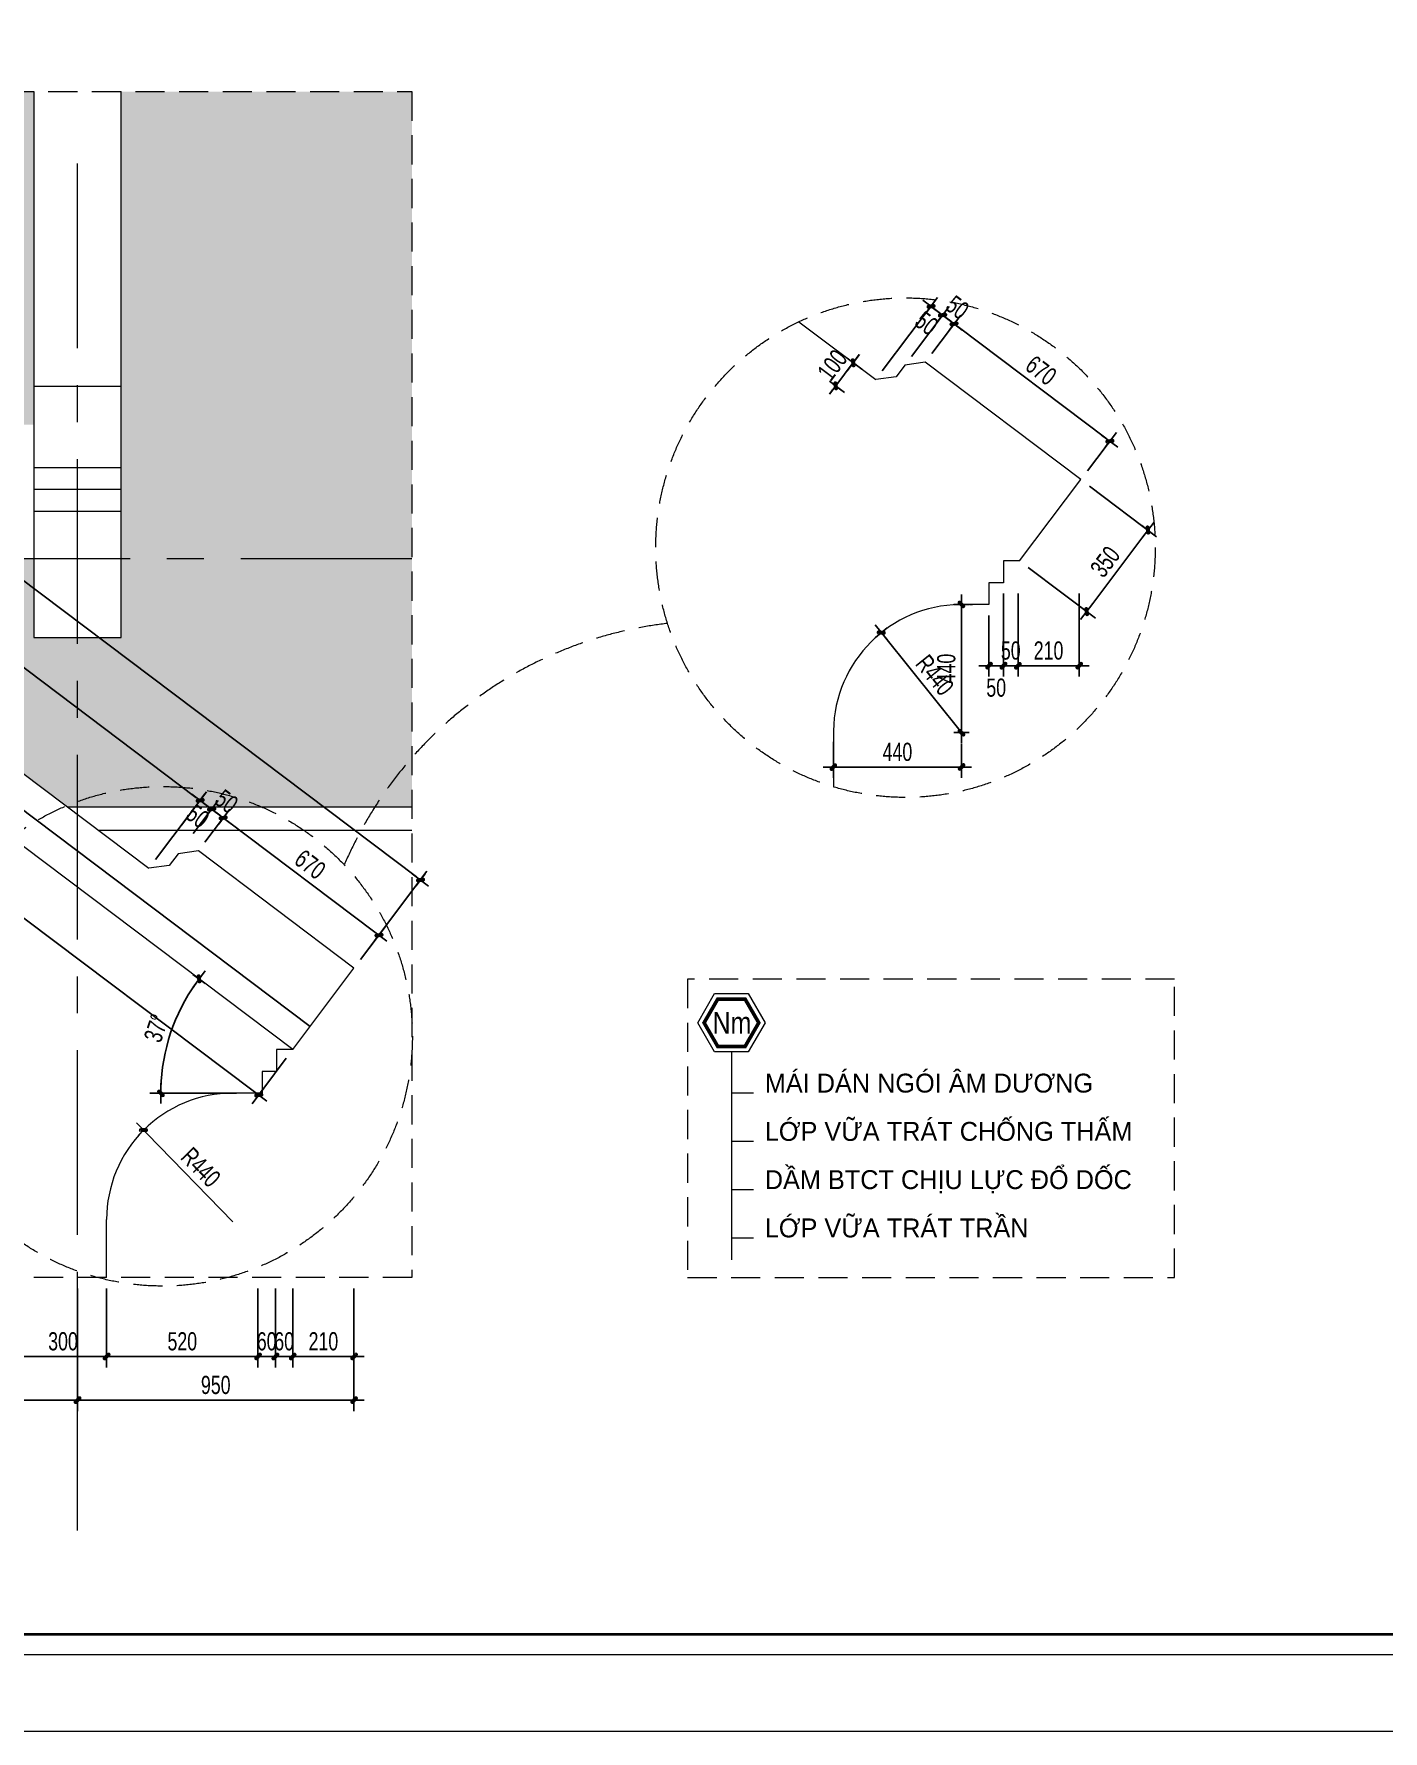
# Model space of a CAD drawing. Header units: inches. Extents: x 88947 to 296847, y 35049 to 161062.
# Drawn here: x 245313 to 249952, y 129559 to 135393 of the extents above; entities that cross this region are included whole.
import ezdxf

# ---------------------------------------------------------------- set-up
doc = ezdxf.new("R2010")
doc.units = ezdxf.units.IN
doc.header["$MEASUREMENT"] = 0
doc.header["$PDMODE"] = 1
for name, pattern in [('ACAD_ISO03W100', [30, 12, -18]), ('CENTER', [50.8, 31.75, -6.35, 6.35, -6.35]), ('DASHED', [0.75, 0.5, -0.25])]:
    doc.linetypes.add(name, pattern=pattern)
for name, color, linetype, lineweight in [('A-Dims', 145, 'Continuous', 25), ('A-Text', 30, 'Continuous', 9), ('A-Wall', 2, 'Continuous', 35), ('DIM', 7, 'Continuous', 25), ('HACTH', 8, 'Continuous', 5), ('HATCH', 8, 'Continuous', 5), ('KHUNG 1', 6, 'Continuous', 70), ('KHUNG 2', 144, 'Continuous', 18), ('KY HIEU', 4, 'Continuous', 25), ('NETMANH', 192, 'Continuous', 18), ('THAY', 3, 'Continuous', 18), ('TRUC', 252, 'ACAD_ISO03W100', 13)]:
    doc.layers.add(name, color=color, linetype=linetype, lineweight=lineweight)
doc.layers.add('text', color=2, linetype='Continuous')
doc.styles.add('DDCo-B-Helve-condense', font='VHELVCB.TTF')
doc.styles.add('FRANKO', font='VFRANKO.TTF')
doc.styles.add('VNI-HELVE-CONDENSE', font='VNARIAL.TTF', dxfattribs={"width": 0.7})
doc.dimstyles.new('TAS-50', dxfattribs={"dimscale": 25, "dimtxt": 2.5, "dimasz": 0.7, "dimexe": 1.5, "dimexo": 1.5, "dimgap": 0.8, "dimtad": 1, "dimdec": 0, "dimzin": 3, "dimdsep": 46, "dimtxsty": 'VNI-HELVE-CONDENSE', "dimblk": 'TICK', "dimcen": 2.5, "dimclrt": 71, "dimazin": 2, "dimtfac": 0.75, "dimtdec": 0, "dimtix": 1, "dimtmove": 2, "dimatfit": 2, "dimldrblk": 'TICK123', "dimfxl": 1.5, "dimtolj": 1, "dimtzin": 0, "dimarcsym": 0})

# ---------------------------------------------------------------- blocks, each defined once
blk = doc.blocks.new('khung ten')
at = {"layer": 'A-Wall', "ltscale": 0.7}
blk.add_lwpolyline([(267204, -219099), (305804, -219099), (305804, -190799), (267204, -190799)], close=True, dxfattribs=at)
at = {"layer": 'KHUNG 2', "ltscale": 0.7}
blk.add_lwpolyline([(267004, -219299), (306004, -219299), (306004, -190599), (267004, -190599)], close=True, dxfattribs=at)
at = {"layer": 'NETMANH', "ltscale": 0.7}
blk.add_lwpolyline([(265004, -220042), (307004, -220042), (307004, -190342), (265004, -190342)], close=True, dxfattribs=at)
blk = doc.blocks.new('A$C15DE5CD6')
at = {"layer": 'THAY'}
for points in [[(300, 429.5), (0, 429.5)], [(300, 150), (0, 150)], [(300, 75), (0, 75)], [(300, 0), (0, 0)], [(300, -434), (0, -434)]]:
    blk.add_lwpolyline(points, dxfattribs=at)
blk = doc.blocks.new('TICK')
at = {"layer": 'A-Dims', "color": 1}
for p, q in [((-2, 0), (2, 0)), ((0, 1.5), (0, -1.5))]:
    blk.add_line(p, q, dxfattribs=at)
at = {"layer": 'A-Dims', "color": 1, "const_width": 0.788}
blk.add_lwpolyline([(-0.33, -0.35), (0.38, 0.38)], dxfattribs=at)
at = {"layer": 'A-Dims', "color": 1, "const_width": 0.394}
for points in [[(0.24, 0.52, -0.414214), (0.52, 0.52, -1)], [(0.52, 0.52, -0.414214), (0.52, 0.24, -1)], [(-0.47, -0.21, 0.414214), (-0.47, -0.49, 1)], [(-0.47, -0.49, 0.414214), (-0.19, -0.49, 1)]]:
    blk.add_lwpolyline(points, format="xyb", dxfattribs=at)
blk = doc.blocks.new('*D2708')
at = {"layer": 'Defpoints', "color": 0}
for p in [(244063.1, 131117.5), (245463.1, 131117.5), (244063.1, 130696.4)]:
    blk.add_point(p, dxfattribs=at)
at = {"layer": 'DIM', "color": 0, "lineweight": -2}
for p, q in [((244063.1, 131080), (244063.1, 130658.9)), ((245463.1, 131080), (245463.1, 130658.9)), ((245445.6, 130696.4), (244080.6, 130696.4))]:
    blk.add_line(p, q, dxfattribs=at)
at = {"layer": 'DIM', "color": 0, "lineweight": -2, "xscale": 17.5, "yscale": 17.5, "zscale": 17.5, "rotation": 180}
blk.add_blockref('TICK', (244063.1, 130696.4), dxfattribs=at)
at = {"layer": 'DIM', "color": 0, "lineweight": -2, "xscale": 17.5, "yscale": 17.5, "zscale": 17.5}
blk.add_blockref('TICK', (245463.1, 130696.4), dxfattribs=at)
at = {"layer": 'DIM', "color": 71, "insert": (244763.1, 130748.3), "char_height": 62.5, "attachment_point": 5, "style": 'VNI-HELVE-CONDENSE'}
blk.add_mtext('\\A1;1400', dxfattribs=at)
blk = doc.blocks.new('TICK123')
at = {"layer": 'A-Dims', "color": 1}
blk.add_lwpolyline([(0.05, 0, 0, 0.84, 0), (-2.11, 0, 8.4, 8.4, 0)], format="xyseb", dxfattribs=at)
blk = doc.blocks.new('*D2714')
at = {"layer": 'Defpoints', "color": 0}
for p in [(245463.1, 131117.5), (246413.6, 131117.5), (246413.6, 130696.4)]:
    blk.add_point(p, dxfattribs=at)
at = {"layer": 'DIM', "color": 0, "lineweight": -2}
for p, q in [((245463.1, 131080), (245463.1, 130658.9)), ((246413.6, 131080), (246413.6, 130658.9)), ((245480.6, 130696.4), (246396.1, 130696.4))]:
    blk.add_line(p, q, dxfattribs=at)
at = {"layer": 'DIM', "color": 0, "lineweight": -2, "xscale": 17.5, "yscale": 17.5, "zscale": 17.5, "rotation": 180}
blk.add_blockref('TICK', (245463.1, 130696.4), dxfattribs=at)
at = {"layer": 'DIM', "color": 0, "lineweight": -2, "xscale": 17.5, "yscale": 17.5, "zscale": 17.5}
blk.add_blockref('TICK', (246413.6, 130696.4), dxfattribs=at)
at = {"layer": 'DIM', "color": 71, "insert": (245938.3, 130748.3), "char_height": 62.5, "attachment_point": 5, "style": 'VNI-HELVE-CONDENSE'}
blk.add_mtext('\\A1;950', dxfattribs=at)
blk = doc.blocks.new('*D2715')
at = {"layer": 'Defpoints', "color": 0}
for p in [(246203.4, 131117.5), (246413.6, 131117.5), (246203.4, 130846.4)]:
    blk.add_point(p, dxfattribs=at)
at = {"layer": 'DIM', "color": 0, "lineweight": -2}
for p, q in [((246203.4, 131080), (246203.4, 130808.9)), ((246413.6, 131080), (246413.6, 130808.9)), ((246396.1, 130846.4), (246220.9, 130846.4))]:
    blk.add_line(p, q, dxfattribs=at)
at = {"layer": 'DIM', "color": 0, "lineweight": -2, "xscale": 17.5, "yscale": 17.5, "zscale": 17.5, "rotation": 180}
blk.add_blockref('TICK', (246203.4, 130846.4), dxfattribs=at)
at = {"layer": 'DIM', "color": 0, "lineweight": -2, "xscale": 17.5, "yscale": 17.5, "zscale": 17.5}
blk.add_blockref('TICK', (246413.6, 130846.4), dxfattribs=at)
at = {"layer": 'DIM', "color": 71, "insert": (246308.5, 130898.3), "char_height": 62.5, "attachment_point": 5, "style": 'VNI-HELVE-CONDENSE'}
blk.add_mtext('\\A1;210', dxfattribs=at)
blk = doc.blocks.new('*D2716')
at = {"layer": 'Defpoints', "color": 0}
for p in [(246143.4, 131117.5), (246203.4, 131117.5), (246143.4, 130846.4)]:
    blk.add_point(p, dxfattribs=at)
at = {"layer": 'DIM', "color": 0, "lineweight": -2}
for p, q in [((246143.4, 131080), (246143.4, 130808.9)), ((246203.4, 131080), (246203.4, 130808.9)), ((246125.9, 130846.4), (246108.4, 130846.4)), ((246203.4, 130846.4), (246143.4, 130846.4)), ((246220.9, 130846.4), (246238.4, 130846.4))]:
    blk.add_line(p, q, dxfattribs=at)
at = {"layer": 'DIM', "color": 0, "lineweight": -2, "xscale": 17.5, "yscale": 17.5, "zscale": 17.5}
blk.add_blockref('TICK', (246143.4, 130846.4), dxfattribs=at)
at = {"layer": 'DIM', "color": 0, "lineweight": -2, "xscale": 17.5, "yscale": 17.5, "zscale": 17.5, "rotation": 180}
blk.add_blockref('TICK', (246203.4, 130846.4), dxfattribs=at)
at = {"layer": 'DIM', "color": 71, "insert": (246173.4, 130898.3), "char_height": 62.5, "attachment_point": 5, "style": 'VNI-HELVE-CONDENSE'}
blk.add_mtext('\\A1;60', dxfattribs=at)
blk = doc.blocks.new('*D2717')
at = {"layer": 'Defpoints', "color": 0}
for p in [(246083.4, 131117.5), (246143.4, 131117.5), (246083.4, 130846.4)]:
    blk.add_point(p, dxfattribs=at)
at = {"layer": 'DIM', "color": 0, "lineweight": -2}
for p, q in [((246083.4, 131080), (246083.4, 130808.9)), ((246143.4, 131080), (246143.4, 130808.9)), ((246065.9, 130846.4), (246048.4, 130846.4)), ((246143.4, 130846.4), (246083.4, 130846.4)), ((246160.9, 130846.4), (246178.4, 130846.4))]:
    blk.add_line(p, q, dxfattribs=at)
at = {"layer": 'DIM', "color": 0, "lineweight": -2, "xscale": 17.5, "yscale": 17.5, "zscale": 17.5}
blk.add_blockref('TICK', (246083.4, 130846.4), dxfattribs=at)
at = {"layer": 'DIM', "color": 0, "lineweight": -2, "xscale": 17.5, "yscale": 17.5, "zscale": 17.5, "rotation": 180}
blk.add_blockref('TICK', (246143.4, 130846.4), dxfattribs=at)
at = {"layer": 'DIM', "color": 71, "insert": (246113.4, 130898.3), "char_height": 62.5, "attachment_point": 5, "style": 'VNI-HELVE-CONDENSE'}
blk.add_mtext('\\A1;60', dxfattribs=at)
blk = doc.blocks.new('*D2718')
at = {"layer": 'Defpoints', "color": 0}
for p in [(245562.9, 131117.5), (246083.4, 131117.5), (245562.9, 130846.4)]:
    blk.add_point(p, dxfattribs=at)
at = {"layer": 'DIM', "color": 0, "lineweight": -2}
for p, q in [((245562.9, 131080), (245562.9, 130808.9)), ((246083.4, 131080), (246083.4, 130808.9)), ((246065.9, 130846.4), (245580.4, 130846.4))]:
    blk.add_line(p, q, dxfattribs=at)
at = {"layer": 'DIM', "color": 0, "lineweight": -2, "xscale": 17.5, "yscale": 17.5, "zscale": 17.5, "rotation": 180}
blk.add_blockref('TICK', (245562.9, 130846.4), dxfattribs=at)
at = {"layer": 'DIM', "color": 0, "lineweight": -2, "xscale": 17.5, "yscale": 17.5, "zscale": 17.5}
blk.add_blockref('TICK', (246083.4, 130846.4), dxfattribs=at)
at = {"layer": 'DIM', "color": 71, "insert": (245823.2, 130898.3), "char_height": 62.5, "attachment_point": 5, "style": 'VNI-HELVE-CONDENSE'}
blk.add_mtext('\\A1;520', dxfattribs=at)
blk = doc.blocks.new('*D2719')
at = {"layer": 'Defpoints', "color": 0}
for p in [(245263.1, 131117.5), (245562.9, 131117.5), (245263.1, 130846.4)]:
    blk.add_point(p, dxfattribs=at)
at = {"layer": 'DIM', "color": 0, "lineweight": -2}
for p, q in [((245263.1, 131080), (245263.1, 130808.9)), ((245562.9, 131080), (245562.9, 130808.9)), ((245545.4, 130846.4), (245280.6, 130846.4))]:
    blk.add_line(p, q, dxfattribs=at)
at = {"layer": 'DIM', "color": 0, "lineweight": -2, "xscale": 17.5, "yscale": 17.5, "zscale": 17.5, "rotation": 180}
blk.add_blockref('TICK', (245263.1, 130846.4), dxfattribs=at)
at = {"layer": 'DIM', "color": 0, "lineweight": -2, "xscale": 17.5, "yscale": 17.5, "zscale": 17.5}
blk.add_blockref('TICK', (245562.9, 130846.4), dxfattribs=at)
at = {"layer": 'DIM', "color": 71, "insert": (245413, 130898.3), "char_height": 62.5, "attachment_point": 5, "style": 'VNI-HELVE-CONDENSE'}
blk.add_mtext('\\A1;300', dxfattribs=at)
blk = doc.blocks.new('*D2785')
at = {"layer": 'Defpoints', "color": 0}
for p in [(245964.2, 132697.9), (245878.5, 132584.2), (246413.6, 132181)]:
    blk.add_point(p, dxfattribs=at)
at = {"layer": 'DIM', "color": 0, "lineweight": -2}
for p, q in [((245901.1, 132614.2), (245986.7, 132727.8)), ((246485.2, 132305.2), (245978.1, 132687.4)), ((246436.1, 132211), (246521.8, 132324.7))]:
    blk.add_line(p, q, dxfattribs=at)
at = {"layer": 'DIM', "color": 0, "lineweight": -2, "xscale": 17.5, "yscale": 17.5, "zscale": 17.5}
for p, rotation in [((245964.2, 132697.9), 142.9999999999963), ((246499.2, 132294.7), 322.9999999999963)]:
    blk.add_blockref('TICK', p, dxfattribs=dict(at, rotation=rotation))
at = {"layer": 'DIM', "color": 71, "insert": (246262.9, 132537.7), "char_height": 62.5, "attachment_point": 5, "rotation": 323, "style": 'VNI-HELVE-CONDENSE'}
blk.add_mtext('\\A1;670', dxfattribs=at)
blk = doc.blocks.new('*D2786')
at = {"layer": 'Defpoints', "color": 0}
for p in [(245924.2, 132728), (245838.6, 132614.3), (245878.5, 132584.2)]:
    blk.add_point(p, dxfattribs=at)
at = {"layer": 'DIM', "color": 0, "lineweight": -2}
for p, q in [((245861.2, 132644.3), (245946.8, 132757.9)), ((245910.3, 132738.5), (245896.3, 132749)), ((245901.1, 132614.2), (245986.7, 132727.8)), ((245964.2, 132697.9), (245924.2, 132728)), ((245978.1, 132687.4), (245992.1, 132676.8))]:
    blk.add_line(p, q, dxfattribs=at)
at = {"layer": 'DIM', "color": 0, "lineweight": -2, "xscale": 17.5, "yscale": 17.5, "zscale": 17.5}
for p, rotation in [((245924.2, 132728), 322.9999999986278), ((245964.2, 132697.9), 142.9999999986278)]:
    blk.add_blockref('TICK', p, dxfattribs=dict(at, rotation=rotation))
at = {"layer": 'DIM', "color": 71, "insert": (245975.4, 132754.4), "char_height": 62.5, "attachment_point": 5, "rotation": 323, "style": 'VNI-HELVE-CONDENSE'}
blk.add_mtext('\\A1;50', dxfattribs=at)
blk = doc.blocks.new('*D2787')
at = {"layer": 'Defpoints', "color": 0}
for p in [(245884.3, 132758.1), (245798.7, 132644.4), (245838.6, 132614.3)]:
    blk.add_point(p, dxfattribs=at)
at = {"layer": 'DIM', "color": 0, "lineweight": -2}
for p, q in [((245821.2, 132674.4), (245906.9, 132788)), ((245870.3, 132768.6), (245856.4, 132779.1)), ((245861.2, 132644.3), (245946.8, 132757.9)), ((245924.2, 132728), (245884.3, 132758.1)), ((245938.2, 132717.4), (245952.2, 132706.9))]:
    blk.add_line(p, q, dxfattribs=at)
at = {"layer": 'DIM', "color": 0, "lineweight": -2, "xscale": 17.5, "yscale": 17.5, "zscale": 17.5}
for p, rotation in [((245884.3, 132758.1), 322.9999999986278), ((245924.2, 132728), 142.9999999986278)]:
    blk.add_blockref('TICK', p, dxfattribs=dict(at, rotation=rotation))
at = {"layer": 'DIM', "color": 71, "insert": (245876.4, 132703.5), "char_height": 62.5, "attachment_point": 5, "rotation": 323, "style": 'VNI-HELVE-CONDENSE'}
blk.add_mtext('\\A1;50', dxfattribs=at)
blk = doc.blocks.new('*D2790')
at = {"layer": 'Defpoints', "color": 0}
for p in [(242763.1, 134994.5), (246642.1, 132484.4), (246413.6, 132181)]:
    blk.add_point(p, dxfattribs=at)
at = {"layer": 'DIM', "color": 0, "lineweight": -2}
for p, q in [((242785.7, 135024.4), (242984.2, 135287.8)), ((242975.6, 135247.4), (246628.2, 132494.9)), ((246436.1, 132211), (246664.7, 132514.3))]:
    blk.add_line(p, q, dxfattribs=at)
at = {"layer": 'DIM', "color": 0, "lineweight": -2, "xscale": 17.5, "yscale": 17.5, "zscale": 17.5}
for p, rotation in [((242961.6, 135257.9), 142.9999999986278), ((246642.1, 132484.4), 322.9999999986278)]:
    blk.add_blockref('TICK', p, dxfattribs=dict(at, rotation=rotation))
at = {"layer": 'DIM', "color": 71, "insert": (244833.1, 133912.6), "char_height": 62.5, "attachment_point": 5, "rotation": 323, "style": 'VNI-HELVE-CONDENSE'}
blk.add_mtext('\\A1;4609', dxfattribs=at)
blk = doc.blocks.new('*D2791')
at = {"layer": 'Defpoints', "color": 0}
for p in [(243338, 134676.8), (243162.1, 134443.4), (245708.4, 132524.6)]:
    blk.add_point(p, dxfattribs=at)
at = {"layer": 'DIM', "color": 0, "lineweight": -2}
for p, q in [((243184.7, 134473.3), (243360.6, 134706.8)), ((245870.3, 132768.6), (243352, 134666.3)), ((245731, 132554.6), (245906.9, 132788))]:
    blk.add_line(p, q, dxfattribs=at)
at = {"layer": 'DIM', "color": 0, "lineweight": -2, "xscale": 17.5, "yscale": 17.5, "zscale": 17.5}
for p, rotation in [((243338, 134676.8), 142.9999999986278), ((245884.3, 132758.1), 322.9999999986278)]:
    blk.add_blockref('TICK', p, dxfattribs=dict(at, rotation=rotation))
at = {"layer": 'DIM', "color": 71, "insert": (244642.4, 133758.9), "char_height": 62.5, "attachment_point": 5, "rotation": 323, "style": 'VNI-HELVE-CONDENSE'}
blk.add_mtext('\\A1;3188', dxfattribs=at)
blk = doc.blocks.new('*D2793')
at = {"layer": 'Defpoints', "color": 0}
for p in [(243032.2, 134289.4), (242914.4, 134133), (246203.4, 131901.5)]:
    blk.add_point(p, dxfattribs=at)
at = {"layer": 'DIM', "color": 0, "lineweight": -2}
for p, q in [((243009.6, 134259.4), (242891.9, 134103)), ((246071.7, 131755.7), (242928.4, 134122.5)), ((246180.9, 131871.6), (246063.1, 131715.2))]:
    blk.add_line(p, q, dxfattribs=at)
at = {"layer": 'DIM', "color": 0, "lineweight": -2, "xscale": 17.5, "yscale": 17.5, "zscale": 17.5}
for p, rotation in [((242914.4, 134133), 143.0216791299234), ((246085.7, 131745.1), 323.0216791299234)]:
    blk.add_blockref('TICK', p, dxfattribs=dict(at, rotation=rotation))
at = {"layer": 'DIM', "color": 71, "insert": (244531.3, 132980.5), "char_height": 62.5, "attachment_point": 5, "rotation": 323.02168, "style": 'VNI-HELVE-CONDENSE'}
blk.add_mtext('\\A1;3970', dxfattribs=at)
blk = doc.blocks.new('*D2794')
at = {"layer": 'Defpoints', "color": 0}
for p in [(244313.6, 133325.3), (245809, 132023.8), (246202.9, 131901.5), (246047.6, 131751.5), (246097.6, 131751.5)]:
    blk.add_point(p, dxfattribs=at)
at = {"layer": 'DIM', "color": 0, "lineweight": -2}
blk.add_line((246010.1, 131751.5), (245712, 131751.5), dxfattribs=at)
blk.add_arc((246402, 131751.5), 652.5, 144.53662, 178.46327, dxfattribs=at)
at = {"layer": 'DIM', "color": 0, "lineweight": -2, "xscale": 17.5, "yscale": 17.5, "zscale": 17.5}
for p, rotation in [((245880.9, 132144.2), 53.76825566658695), ((245749.5, 131751.5), 269.2316328176317)]:
    blk.add_blockref('TICK', p, dxfattribs=dict(at, rotation=rotation))
at = {"layer": 'DIM', "color": 71, "insert": (245734, 131975), "char_height": 62.5, "attachment_point": 5, "rotation": 71.49994, "style": 'VNI-HELVE-CONDENSE'}
blk.add_mtext('\\A1;37°', dxfattribs=at)
blk = doc.blocks.new('*D2796')
at = {"layer": 'Defpoints', "color": 0}
for p in [(245690.1, 131624.4), (245997, 131309.1)]:
    blk.add_point(p, dxfattribs=at)
at = {"layer": 'DIM', "color": 0, "lineweight": -2}
blk.add_line((245997, 131309.1), (245702.3, 131611.9), dxfattribs=at)
at = {"layer": 'DIM', "color": 0, "lineweight": -2, "xscale": 17.5, "yscale": 17.5, "zscale": 17.5, "rotation": 134.2282930404841}
blk.add_blockref('TICK', (245690.1, 131624.4), dxfattribs=at)
at = {"layer": 'DIM', "color": 71, "insert": (245886.8, 131496.7), "char_height": 62.5, "attachment_point": 5, "rotation": 314.22829, "style": 'VNI-HELVE-CONDENSE'}
blk.add_mtext('\\A1;R440', dxfattribs=at)
blk = doc.blocks.new('*D2915')
at = {"layer": 'Defpoints', "color": 0}
for p in [(248227.1, 133334.6), (248502.5, 132991.2)]:
    blk.add_point(p, dxfattribs=at)
at = {"layer": 'DIM', "color": 0, "lineweight": -2}
blk.add_line((248502.5, 132991.2), (248238, 133321), dxfattribs=at)
at = {"layer": 'DIM', "color": 0, "lineweight": -2, "xscale": 17.5, "yscale": 17.5, "zscale": 17.5, "rotation": 128.7313905531946}
blk.add_blockref('TICK', (248227.1, 133334.6), dxfattribs=at)
at = {"layer": 'DIM', "color": 71, "insert": (248410.7, 133188.6), "char_height": 62.5, "attachment_point": 5, "rotation": 308.73139, "style": 'VNI-HELVE-CONDENSE'}
blk.add_mtext('\\A1;R440', dxfattribs=at)
blk = doc.blocks.new('*D2916')
at = {"layer": 'Defpoints', "color": 0}
for p in [(248062.3, 132997.3), (248502.5, 132991.2), (248502.5, 132872.7)]:
    blk.add_point(p, dxfattribs=at)
at = {"layer": 'DIM', "color": 0, "lineweight": -2}
for p, q in [((248062.3, 132959.8), (248062.3, 132835.2)), ((248502.5, 132953.7), (248502.5, 132835.2)), ((248079.8, 132872.7), (248485, 132872.7))]:
    blk.add_line(p, q, dxfattribs=at)
at = {"layer": 'DIM', "color": 0, "lineweight": -2, "xscale": 17.5, "yscale": 17.5, "zscale": 17.5, "rotation": 180}
blk.add_blockref('TICK', (248062.3, 132872.7), dxfattribs=at)
at = {"layer": 'DIM', "color": 0, "lineweight": -2, "xscale": 17.5, "yscale": 17.5, "zscale": 17.5}
blk.add_blockref('TICK', (248502.5, 132872.7), dxfattribs=at)
at = {"layer": 'DIM', "color": 71, "insert": (248282.4, 132924.6), "char_height": 62.5, "attachment_point": 5, "style": 'VNI-HELVE-CONDENSE'}
blk.add_mtext('\\A1;440', dxfattribs=at)
blk = doc.blocks.new('*D2797')
at = {"layer": 'Defpoints', "color": 0}
for p in [(248597, 133431.4), (248647, 133431.4), (248647, 133221)]:
    blk.add_point(p, dxfattribs=at)
at = {"layer": 'DIM', "color": 0, "lineweight": -2}
for p, q in [((248597, 133393.9), (248597, 133183.5)), ((248647, 133393.9), (248647, 133183.5)), ((248579.5, 133221), (248562, 133221)), ((248597, 133221), (248647, 133221)), ((248664.5, 133221), (248682, 133221))]:
    blk.add_line(p, q, dxfattribs=at)
at = {"layer": 'DIM', "color": 0, "lineweight": -2, "xscale": 17.5, "yscale": 17.5, "zscale": 17.5}
blk.add_blockref('TICK', (248597, 133221), dxfattribs=at)
at = {"layer": 'DIM', "color": 0, "lineweight": -2, "xscale": 17.5, "yscale": 17.5, "zscale": 17.5, "rotation": 180}
blk.add_blockref('TICK', (248647, 133221), dxfattribs=at)
at = {"layer": 'DIM', "color": 71, "insert": (248622, 133145.4), "char_height": 62.5, "attachment_point": 5, "style": 'VNI-HELVE-CONDENSE'}
blk.add_mtext('\\A1;50', dxfattribs=at)
blk = doc.blocks.new('*D2798')
at = {"layer": 'Defpoints', "color": 0}
for p in [(248647, 133506.4), (248697, 133506.4), (248697, 133221)]:
    blk.add_point(p, dxfattribs=at)
at = {"layer": 'DIM', "color": 0, "lineweight": -2}
for p, q in [((248647, 133468.9), (248647, 133183.5)), ((248697, 133468.9), (248697, 133183.5)), ((248629.5, 133221), (248612, 133221)), ((248647, 133221), (248697, 133221)), ((248714.5, 133221), (248732, 133221))]:
    blk.add_line(p, q, dxfattribs=at)
at = {"layer": 'DIM', "color": 0, "lineweight": -2, "xscale": 17.5, "yscale": 17.5, "zscale": 17.5}
blk.add_blockref('TICK', (248647, 133221), dxfattribs=at)
at = {"layer": 'DIM', "color": 0, "lineweight": -2, "xscale": 17.5, "yscale": 17.5, "zscale": 17.5, "rotation": 180}
blk.add_blockref('TICK', (248697, 133221), dxfattribs=at)
at = {"layer": 'DIM', "color": 71, "insert": (248672, 133272.9), "char_height": 62.5, "attachment_point": 5, "style": 'VNI-HELVE-CONDENSE'}
blk.add_mtext('\\A1;50', dxfattribs=at)
blk = doc.blocks.new('*D2799')
at = {"layer": 'Defpoints', "color": 0}
for p in [(248697, 133506.4), (248907.1, 133506.4), (248907.1, 133221)]:
    blk.add_point(p, dxfattribs=at)
at = {"layer": 'DIM', "color": 0, "lineweight": -2}
for p, q in [((248697, 133468.9), (248697, 133183.5)), ((248907.1, 133468.9), (248907.1, 133183.5)), ((248714.5, 133221), (248889.6, 133221))]:
    blk.add_line(p, q, dxfattribs=at)
at = {"layer": 'DIM', "color": 0, "lineweight": -2, "xscale": 17.5, "yscale": 17.5, "zscale": 17.5, "rotation": 180}
blk.add_blockref('TICK', (248697, 133221), dxfattribs=at)
at = {"layer": 'DIM', "color": 0, "lineweight": -2, "xscale": 17.5, "yscale": 17.5, "zscale": 17.5}
blk.add_blockref('TICK', (248907.1, 133221), dxfattribs=at)
at = {"layer": 'DIM', "color": 71, "insert": (248802, 133272.9), "char_height": 62.5, "attachment_point": 5, "style": 'VNI-HELVE-CONDENSE'}
blk.add_mtext('\\A1;210', dxfattribs=at)
blk = doc.blocks.new('*D2917')
at = {"layer": 'Defpoints', "color": 0}
for p in [(248913, 133860.9), (248702.3, 133581.4), (248933, 133407.5)]:
    blk.add_point(p, dxfattribs=at)
at = {"layer": 'DIM', "color": 0, "lineweight": -2}
for p, q in [((248942.9, 133838.3), (249173.6, 133664.5)), ((249133.1, 133673.1), (248943.5, 133421.5)), ((248732.3, 133558.8), (248963, 133385))]:
    blk.add_line(p, q, dxfattribs=at)
at = {"layer": 'DIM', "color": 0, "lineweight": -2, "xscale": 17.5, "yscale": 17.5, "zscale": 17.5}
for p, rotation in [((249143.6, 133687.1), 52.99999999999957), ((248933, 133407.5), 232.9999999999995)]:
    blk.add_blockref('TICK', p, dxfattribs=dict(at, rotation=rotation))
at = {"layer": 'DIM', "color": 71, "insert": (248996.9, 133578.5), "char_height": 62.5, "attachment_point": 5, "rotation": 53, "style": 'VNI-HELVE-CONDENSE'}
blk.add_mtext('\\A1;350', dxfattribs=at)
blk = doc.blocks.new('*D2918')
at = {"layer": 'Defpoints', "color": 0}
for p in [(248477.5, 134396.1), (248377.9, 134264.1), (248913, 133860.9)]:
    blk.add_point(p, dxfattribs=at)
at = {"layer": 'DIM', "color": 0, "lineweight": -2}
for p, q in [((248400.5, 134294), (248500, 134426.1)), ((248998.5, 134003.5), (248491.4, 134385.6)), ((248935.5, 133890.8), (249035.1, 134022.9))]:
    blk.add_line(p, q, dxfattribs=at)
at = {"layer": 'DIM', "color": 0, "lineweight": -2, "xscale": 17.5, "yscale": 17.5, "zscale": 17.5}
for p, rotation in [((248477.5, 134396.1), 143.0000000000013), ((249012.5, 133993), 323.0000000000013)]:
    blk.add_blockref('TICK', p, dxfattribs=dict(at, rotation=rotation))
at = {"layer": 'DIM', "color": 71, "insert": (248776.2, 134236), "char_height": 62.5, "attachment_point": 5, "rotation": 323, "style": 'VNI-HELVE-CONDENSE'}
blk.add_mtext('\\A1;670', dxfattribs=at)
blk = doc.blocks.new('*D2919')
at = {"layer": 'Defpoints', "color": 0}
for p in [(248437.5, 134426.2), (248307.9, 134254.2), (248377.9, 134264.1)]:
    blk.add_point(p, dxfattribs=at)
at = {"layer": 'DIM', "color": 0, "lineweight": -2}
for p, q in [((248330.5, 134284.2), (248460.1, 134456.2)), ((248400.5, 134294), (248500, 134426.1)), ((248423.6, 134436.8), (248409.6, 134447.3)), ((248477.5, 134396.1), (248437.5, 134426.2)), ((248491.4, 134385.6), (248505.4, 134375.1))]:
    blk.add_line(p, q, dxfattribs=at)
at = {"layer": 'DIM', "color": 0, "lineweight": -2, "xscale": 17.5, "yscale": 17.5, "zscale": 17.5}
for p, rotation in [((248437.5, 134426.2), 322.9999999986278), ((248477.5, 134396.1), 142.9999999986278)]:
    blk.add_blockref('TICK', p, dxfattribs=dict(at, rotation=rotation))
at = {"layer": 'DIM', "color": 71, "insert": (248488.7, 134452.6), "char_height": 62.5, "attachment_point": 5, "rotation": 323, "style": 'VNI-HELVE-CONDENSE'}
blk.add_mtext('\\A1;50', dxfattribs=at)
blk = doc.blocks.new('*D2920')
at = {"layer": 'Defpoints', "color": 0}
for p in [(248397.6, 134456.3), (248307.9, 134254.2), (248207.8, 134204.4)]:
    blk.add_point(p, dxfattribs=at)
at = {"layer": 'DIM', "color": 0, "lineweight": -2}
for p, q in [((248230.4, 134234.4), (248420.2, 134486.3)), ((248383.6, 134466.8), (248369.7, 134477.4)), ((248330.5, 134284.2), (248460.1, 134456.2)), ((248437.5, 134426.2), (248397.6, 134456.3)), ((248451.5, 134415.7), (248465.5, 134405.2))]:
    blk.add_line(p, q, dxfattribs=at)
at = {"layer": 'DIM', "color": 0, "lineweight": -2, "xscale": 17.5, "yscale": 17.5, "zscale": 17.5}
for p, rotation in [((248397.6, 134456.3), 322.9999999986278), ((248437.5, 134426.2), 142.9999999986278)]:
    blk.add_blockref('TICK', p, dxfattribs=dict(at, rotation=rotation))
at = {"layer": 'DIM', "color": 71, "insert": (248382.6, 134398.2), "char_height": 62.5, "attachment_point": 5, "rotation": 323, "style": 'VNI-HELVE-CONDENSE'}
blk.add_mtext('\\A1;50', dxfattribs=at)
blk = doc.blocks.new('*D2921')
at = {"layer": 'Defpoints', "color": 0}
for p in [(248493.9, 133431.3), (248502.5, 132991.2), (248502.5, 132991.2)]:
    blk.add_point(p, dxfattribs=at)
at = {"layer": 'DIM', "color": 0, "lineweight": -2}
for p, q in [((248531.4, 133431.3), (248540, 133431.3)), ((248502.5, 133413.8), (248502.5, 133008.7))]:
    blk.add_line(p, q, dxfattribs=at)
at = {"layer": 'DIM', "color": 0, "lineweight": -2, "xscale": 17.5, "yscale": 17.5, "zscale": 17.5}
for p, rotation in [((248502.5, 133431.3), 90), ((248502.5, 132991.2), 270)]:
    blk.add_blockref('TICK', p, dxfattribs=dict(at, rotation=rotation))
at = {"layer": 'DIM', "color": 71, "insert": (248450.6, 133211.3), "char_height": 62.5, "attachment_point": 5, "rotation": 90, "style": 'VNI-HELVE-CONDENSE'}
blk.add_mtext('\\A1;440', dxfattribs=at)
blk = doc.blocks.new('*D2922')
at = {"layer": 'Defpoints', "color": 0}
for p in [(248091.9, 134291.8), (248031.7, 134212), (248070.1, 134183)]:
    blk.add_point(p, dxfattribs=at)
at = {"layer": 'KHUNG 1', "color": 0, "lineweight": -2}
for p, q in [((248130.3, 134262.9), (248070.1, 134183)), ((248121.8, 134269.2), (248160.2, 134240.3)), ((248140.8, 134276.9), (248151.3, 134290.8)), ((248061.6, 134189.4), (248100, 134160.4)), ((248059.5, 134169), (248049, 134155.1))]:
    blk.add_line(p, q, dxfattribs=at)
at = {"layer": 'KHUNG 1', "color": 0, "lineweight": -2, "xscale": 17.5, "yscale": 17.5, "zscale": 17.5}
for p, rotation in [((248130.3, 134262.9), 232.9998884841837), ((248070.1, 134183), 52.99988848418366)]:
    blk.add_blockref('TICK', p, dxfattribs=dict(at, rotation=rotation))
at = {"layer": 'KHUNG 1', "color": 71, "insert": (248058.7, 134254.2), "char_height": 62.5, "attachment_point": 5, "rotation": 52.99989, "style": 'VNI-HELVE-CONDENSE'}
blk.add_mtext('\\A1;100', dxfattribs=at)

msp = doc.modelspace()

# ---------------------------------------------------------------- hatches: boundary and pattern name
at = {"layer": 'HACTH'}
h = msp.add_hatch(dxfattribs=at)
h.set_pattern_fill('TILE_02', color=256, scale=100, style=0, pattern_type=2)
h.set_pattern_definition([(0, (236987.56, 133607.68), (200, 100), [25, -175]), (0, (236987.56, 133620.18), (200, 100), [25, -75]), (0, (237087.56, 133632.68), (200, 100), [25, -175]), (0, (236937.56, 133570.18), (200, 100), [12.5, -100, 12.5, -75]), (45, (236950.06, 133595.18), (0, 100.00003), [17.6777, -265.165]), (45, (236937.56, 133632.68), (0, 100.00003), [12.63, -270.2127]), (45, (236937.56, 133645.18), (0, 100.00003), [15.15, -267.6927]), (135, (237062.56, 133645.18), (0, 100.00003), [15.15, -267.6927]), (135, (237062.56, 133632.68), (0, 100.00003), [12.63, -270.2127]), (135, (237050.06, 133595.18), (0, 100.00003), [17.6777, -265.165]), (26.565, (236962.56, 133595.18), (5e-05, 100), [27.951, -195.656]), (26.565, (236962.56, 133607.68), (5e-05, 100), [27.951, -195.656]), (26.565, (236912.56, 133620.18), (5e-05, 100), [27.951, -195.656]), (26.565, (236912.56, 133632.68), (5e-05, 100), [27.951, -195.656]), (63.43495, (236937.562, 133570.18), (-5e-05, 100), [27.951, -419.2627]), (63.43495, (236950.062, 133570.18), (-5e-05, 100), [27.951, -419.2627]), (116.56505, (237050.062, 133570.18), (5e-05, 100), [27.951, -419.2627]), (116.56505, (237062.562, 133570.18), (5e-05, 100), [27.951, -419.2627]), (153.435, (237037.56, 133595.18), (-5e-05, 100), [27.951, -195.656]), (153.435, (237037.56, 133607.68), (-5e-05, 100), [27.951, -195.656]), (153.435, (237087.56, 133620.18), (-5e-05, 100), [27.951, -195.656]), (153.435, (237087.56, 133632.68), (-5e-05, 100), [27.951, -195.656]), (82.87498, (236937.562, 133570.18), (-2.5e-05, 100.000016), [100.7782, -1511.6733]), (97.12502, (237062.562, 133570.18), (2.5e-05, 100.000016), [100.7782, -1511.6733])])
h.paths.add_polyline_path([(241563.1, 135194.5), (240213.1, 135194.5), (240213.1, 134049.8), (241563.1, 134049.8)])
h.paths.add_polyline_path([(243963.1, 135194.5), (241563.1, 135194.5), (241563.1, 134049.8), (241841.7, 134049.8), (242363.1, 134442.6), (242363.1, 134693.1), (242763.1, 134994.5), (243163.1, 134693.1), (243163.1, 134442.6), (243684.5, 134049.8), (243963.1, 134049.8)])
h.paths.add_polyline_path([(245313.1, 135194.5), (243963.1, 135194.5), (243963.1, 134049.8), (245313.1, 134049.8)])
h = msp.add_hatch(dxfattribs=at)
h.set_pattern_fill('TILE_02', color=256, scale=100, style=0, pattern_type=2)
h.set_pattern_definition([(0, (244469.89, 133192.87), (200, 100), [25, -175]), (0, (244469.89, 133205.37), (200, 100), [25, -75]), (0, (244569.89, 133217.87), (200, 100), [25, -175]), (0, (244419.89, 133155.37), (200, 100), [12.5, -100, 12.5, -75]), (45, (244432.39, 133180.37), (0, 100), [17.678, -265.165]), (45, (244419.89, 133217.87), (0, 100), [12.63, -270.213]), (45, (244419.89, 133230.37), (0, 100), [15.15, -267.693]), (135, (244544.89, 133230.37), (0, 100), [15.15, -267.693]), (135, (244544.89, 133217.87), (0, 100), [12.63, -270.213]), (135, (244532.39, 133180.37), (0, 100), [17.678, -265.165]), (26.565, (244444.89, 133180.37), (5e-05, 100), [27.951, -195.656]), (26.565, (244444.89, 133192.87), (5e-05, 100), [27.951, -195.656]), (26.565, (244394.89, 133205.37), (5e-05, 100), [27.951, -195.656]), (26.565, (244394.89, 133217.87), (5e-05, 100), [27.951, -195.656]), (63.435, (244419.89, 133155.367), (-5e-05, 100), [27.951, -419.2627]), (63.435, (244432.39, 133155.367), (-5e-05, 100), [27.951, -419.2627]), (116.565, (244532.39, 133155.367), (5e-05, 100), [27.951, -419.2627]), (116.565, (244544.89, 133155.367), (5e-05, 100), [27.951, -419.2627]), (153.435, (244519.89, 133180.37), (-5e-05, 100), [27.951, -195.656]), (153.435, (244519.89, 133192.87), (-5e-05, 100), [27.951, -195.656]), (153.435, (244569.89, 133205.37), (-5e-05, 100), [27.951, -195.656]), (153.435, (244569.89, 133217.87), (-5e-05, 100), [27.951, -195.656]), (82.875, (244419.89, 133155.367), (-2.5e-05, 100.000016), [100.778, -1511.6733]), (97.125, (244544.89, 133155.367), (2.5e-05, 100.000016), [100.778, -1511.6733])])
h.paths.add_polyline_path([(245313.1, 133589.4), (244295.4, 133589.4), (245429.3, 132734.9), (245463.1, 132734.9), (245463.1, 133318.6), (245313.1, 133318.6)])
h.paths.add_polyline_path([(246613.1, 133589.4), (246613.1, 135194.5), (245613.1, 135194.5), (245613.1, 133589.4)])
h.paths.add_polyline_path([(246613.1, 132734.9), (246613.1, 133589.4), (245613.1, 133589.4), (245613.1, 133318.6), (245463.1, 133318.6), (245463.1, 132734.9)])

# ---------------------------------------------------------------- linework, layer by layer
at = {"layer": 'Defpoints'}
msp.add_lwpolyline([(246263.1, 131981.4), (242763.1, 134618.8), (239263.1, 131981.4)], dxfattribs=at)
at = {"layer": 'HACTH', "color": 252}
msp.add_lwpolyline([(247595.8, 131993.7), (247653.7, 132093.8), (247769.3, 132093.8), (247827.2, 131993.7), (247769.3, 131893.5), (247653.7, 131893.5)], close=True, dxfattribs=at)
for points in [[(247711.5, 131893.5), (247711.5, 131178.7)], [(247787.3, 131751.2), (247711.5, 131751.2)], [(247787.3, 131585.3), (247711.5, 131585.3)], [(247787.3, 131419.3), (247711.5, 131419.3)], [(247787.3, 131253.4), (247711.5, 131253.4)]]:
    msp.add_lwpolyline(points, dxfattribs=at)
at = {"layer": 'KHUNG 2', "linetype": 'DASHED', "ltscale": 200}
for points in [[(238912.6, 135194.5), (246613.1, 135194.5), (246613.1, 131117.5), (238912.6, 131117.5)], [(247560.9, 131117.5), (249234.9, 131117.5), (249234.9, 132143.8), (247560.9, 132143.8)]]:
    msp.add_lwpolyline(points, close=True, dxfattribs=at)
msp.add_lwpolyline([(246380.2, 132536.4, -0.268505), (247491.9, 133366.6, -3.004982)], format="xyb", dxfattribs=at)
for centre in [(248310.1, 133626.9), (245755.8, 131947.1)]:
    msp.add_circle(centre, 858.6, dxfattribs=at)
at = {"layer": 'KY HIEU', "const_width": 12.5}
msp.add_lwpolyline([(247617.5, 131993.7), (247664.5, 132075.1), (247758.5, 132075.1), (247805.5, 131993.7), (247758.5, 131912.2), (247664.5, 131912.2)], close=True, dxfattribs=at)
at = {"layer": 'THAY'}
for points in [[(245313.1, 135194.5), (245313.1, 133318.6), (245613.1, 133318.6), (245613.1, 135194.5)], [(243163.1, 134442.6), (245708.4, 132524.6)], [(247943.8, 134403.4), (248207.8, 134204.4)], [(246202.9, 131901.5), (243028.5, 134293.6), (242497.7, 134293.6), (239323.3, 131901.5)], [(248702.3, 133581.4), (248913, 133860.9), (248377.9, 134264.1), (248307.9, 134254.2), (248277.8, 134214.3), (248207.8, 134204.4)], [(248702.3, 133581.4), (248647, 133581.4), (248647, 133506.4), (248597, 133506.4), (248597, 133431.3), (248493.9, 133431.3)], [(248062.3, 132997.3), (248062.3, 132804.8)], [(246613.1, 132734.9), (245429.3, 132734.9)], [(246613.1, 132655.1), (245535.3, 132655.1)], [(246202.9, 131901.5), (246413.6, 132181), (245878.5, 132584.2), (245808.5, 132574.4), (245778.4, 132534.5), (245708.4, 132524.6)], [(246202.9, 131901.5), (246147.6, 131901.5), (246147.6, 131826.5), (246097.6, 131826.5), (246097.6, 131751.5), (245994.5, 131751.5)], [(245563.1, 131117.5), (245563.1, 131317.5)]]:
    msp.add_lwpolyline(points, dxfattribs=at)
for centre, radius, start, end in [((248502.5, 132991.2), 440.2, 90.79092, 179.20908), ((245996.8, 131317.8), 433.8, 89.98466, 180.03704)]:
    msp.add_arc(centre, radius, start, end, dxfattribs=at)
at = {"layer": 'TRUC', "linetype": 'CENTER', "ltscale": 20}
for points in [[(245463.1, 130248.2), (245463.1, 135051.2)], [(238912.6, 133589.4), (246613.1, 133589.4)]]:
    msp.add_lwpolyline(points, dxfattribs=at)

# ---------------------------------------------------------------- block references
at = {"layer": 'A-Text', "xscale": 0.3535714285681024, "yscale": 0.3535714286845177, "zscale": 0.3535714286832132}
msp.add_blockref('khung ten', (143749.4, 207359.5), dxfattribs=at)
at = {"layer": 'HATCH', "xscale": -1}
msp.add_blockref('A$C15DE5CD6', (245613.1, 133752.6), dxfattribs=at)

# ---------------------------------------------------------------- texts
at = {"layer": 'KY HIEU', "style": 'DDCo-B-Helve-condense'}
msp.add_text('Nm', height=75, dxfattribs=at).set_placement((247646.5, 131956))
at = {"layer": 'text', "style": 'FRANKO'}
for s, p in [('MAÙI DAÙN NGOÙI AÂM DÖÔNG', (247826.2, 131753.7)), ('LÔÙP VÖÕA TRAÙT CHOÁNG THAÁM', (247826.2, 131587.8)), ('DAÀM BTCT CHÒU LÖÏC ÑOÅ DOÁC ', (247826.2, 131421.9)), ('LÔÙP VÖÕA TRAÙT TRAÀN', (247826.2, 131255.9))]:
    msp.add_text(s, height=65, dxfattribs=at).set_placement(p)

# ---------------------------------------------------------------- dimensions: what is measured, and where the dimension line sits
at = {"layer": 'DIM'}
for base, p1, p2, angle, picture, middle in [((246642.1, 132484.4), (242763.1, 134994.5), (246413.6, 132181), 323, '*D2790', (244833.1, 133912.6)), ((243338, 134676.8), (245708.4, 132524.6), (243162.1, 134443.4), 323, '*D2791', (244642.4, 133758.9)), ((248437.5, 134426.2), (248377.9, 134264.1), (248307.9, 134254.2), 323, '*D2919', (248488.7, 134452.6)), ((248697, 133221), (248647, 133506.4), (248697, 133506.4), 180, '*D2798', (248672, 133272.9)), ((248907.1, 133221), (248697, 133506.4), (248907.1, 133506.4), 180, '*D2799', (248802, 133272.9)), ((248502.5, 132991.2), (248493.9, 133431.3), (248502.5, 132991.2), 90, '*D2921', (248450.6, 133211.3)), ((248502.5, 132872.7), (248062.3, 132997.3), (248502.5, 132991.2), 180, '*D2916', (248282.4, 132924.6)), ((245924.2, 132728), (245878.5, 132584.2), (245838.6, 132614.3), 323, '*D2786', (245975.4, 132754.4)), ((244063.1, 130696.4), (245463.1, 131117.5), (244063.1, 131117.5), 180, '*D2708', (244763.1, 130748.3)), ((245263.1, 130846.4), (245562.9, 131117.5), (245263.1, 131117.5), 180, '*D2719', (245413, 130898.3)), ((246413.565, 130696.4076), (245463.0917, 131117.4935), (246413.565, 131117.4935), 180, '*D2714', (245938.3283, 130748.297)), ((245562.9347, 130846.4076), (246083.4269, 131117.4935), (245562.9347, 131117.4925), 180, '*D2718', (245823.1808, 130898.297)), ((246083.4, 130846.4), (246143.4, 131117.5), (246083.4, 131117.5), 180, '*D2717', (246113.4, 130898.3)), ((246143.4, 130846.4), (246203.4, 131117.5), (246143.4, 131117.5), 180, '*D2716', (246173.4, 130898.3)), ((246203.4, 130846.4), (246413.6, 131117.5), (246203.4, 131117.5), 180, '*D2715', (246308.5, 130898.3))]:
    dim = msp.add_linear_dim(base=base, p1=p1, p2=p2, angle=angle, dimstyle='TAS-50', dxfattribs=at)
    dim.commit()
    dim.dimension.update_dxf_attribs({"geometry": picture, "text_midpoint": middle})
for base, p1, p2, angle, picture, middle in [((248397.6, 134456.3), (248307.9, 134254.2), (248207.8, 134204.4), 323, '*D2920', (248382.6, 134398.2)), ((248647, 133221), (248597, 133431.3), (248647, 133431.3), 180, '*D2797', (248622, 133145.4)), ((245884.3, 132758.1), (245838.6, 132614.3), (245798.7, 132644.4), 323, '*D2787', (245876.4, 132703.5))]:
    dim = msp.add_linear_dim(base=base, p1=p1, p2=p2, angle=angle, dimstyle='TAS-50', dxfattribs=at)
    dim.commit()
    dim.dimension.update_dxf_attribs({"geometry": picture, "text_midpoint": middle, "dimtype": 160})
for p1, p2, distance, picture, middle in [((248913, 133860.9), (248377.9, 134264.1), -165.4, '*D2918', (248776.2, 134236)), ((246203.4, 131901.5), (243032.2, 134289.4), 195.8, '*D2793', (244531.3, 132980.5)), ((248913, 133860.9), (248702.3, 133581.4), 288.8, '*D2917', (248996.9, 133578.5)), ((246413.6, 132181), (245878.5, 132584.2), -142.3, '*D2785', (246262.9, 132537.7))]:
    dim = msp.add_aligned_dim(p1=p1, p2=p2, distance=distance, dimstyle='TAS-50', dxfattribs=at)
    dim.commit()
    dim.dimension.update_dxf_attribs({"geometry": picture, "text_midpoint": middle})
dim = msp.add_angular_dim_2l(base=(245809, 132023.8), line1=((246097.6, 131751.5), (246047.6, 131751.5)), line2=((246202.9, 131901.5), (244313.6, 133325.3)), dimstyle='TAS-50', dxfattribs=at)
dim.commit()
dim.dimension.update_dxf_attribs({"geometry": '*D2794', "text_midpoint": (245734, 131975)})
for center, mpoint, picture, middle in [((248502.5, 132991.2), (248227.1, 133334.6), '*D2915', (248410.7, 133188.6)), ((245997, 131309.1), (245690.1, 131624.4), '*D2796', (245886.8, 131496.7))]:
    dim = msp.add_radius_dim(center=center, mpoint=mpoint, dimstyle='TAS-50', dxfattribs=at)
    dim.commit()
    dim.dimension.update_dxf_attribs({"geometry": picture, "text_midpoint": middle})
at = {"layer": 'KHUNG 1'}
dim = msp.add_aligned_dim(p1=(248091.9, 134291.8), p2=(248031.7, 134212), distance=48.1, dimstyle='TAS-50', dxfattribs=at)
dim.commit()
dim.dimension.update_dxf_attribs({"geometry": '*D2922', "text_midpoint": (248058.7, 134254.2)})

doc.saveas('drawing.dxf')
